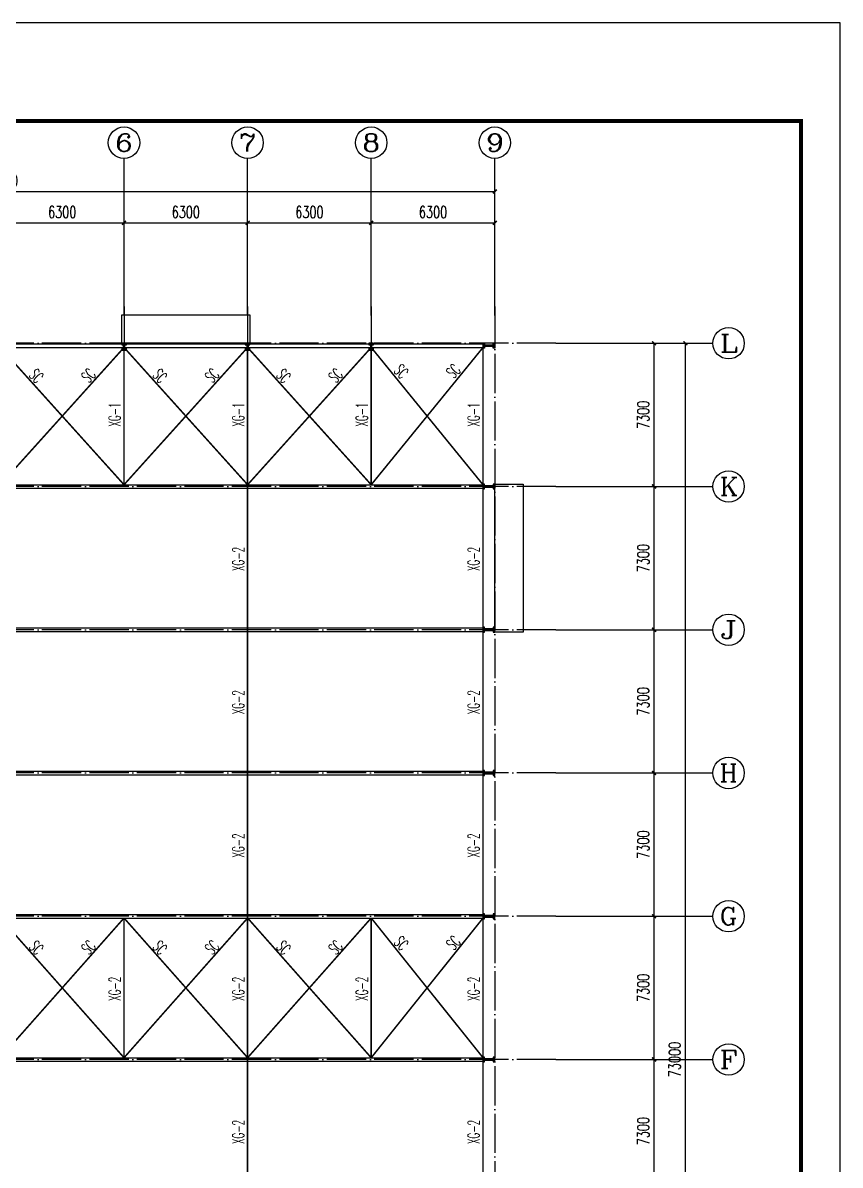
# Model space of a CAD drawing. Extents: x 37237700 to 37865026, y 138877 to 347670.
# Drawn here: x 37639052 to 37680713, y 289459 to 347670 of the extents above; entities that cross this region are included whole.
import ezdxf
from ezdxf.enums import TextEntityAlignment as Align

# ---------------------------------------------------------------- set-up
doc = ezdxf.new("R2010")
doc.units = 0
doc.header["$LTSCALE"] = 1000
doc.header["$MEASUREMENT"] = 0
doc.linetypes.add('ACAD_ISO04W100', pattern=[30.5, 24, -3, 0.5, -3])
doc.linetypes.add('DOTE', pattern=[2.42, 2, -0.2, 0.02, -0.2])
doc.layers.get('0').update_dxf_attribs({"linetype": 'CONTINUOUS'})
doc.layers.get('DEFPOINTS').update_dxf_attribs({"linetype": 'CONTINUOUS'})
for name, color, linetype in [('AXIS', 3, 'CONTINUOUS'), ('AXIS_TEXT', 7, 'CONTINUOUS'), ('DOTE', 1, 'ACAD_ISO04W100'), ('PUB_TEXT', 7, 'CONTINUOUS'), ('PUB_TITLE', 4, 'CONTINUOUS'), ('钢梁', 2, 'CONTINUOUS')]:
    doc.layers.add(name, color=color, linetype=linetype)
doc.styles.add('_SIMPLEX', font='SIMPLEX', dxfattribs={"width": 0.8})
doc.styles.add('_TCH_AXIS', font='COMPLEX', dxfattribs={"bigfont": 'GBCBIG'})
doc.styles.add('_TCH_DIM_T3', font='SIMPLEX', dxfattribs={"width": 0.705882, "bigfont": 'GBCBIG'})
doc.styles.add('COMPLEX', font='COMPLEX')
doc.dimstyles.new('_TCH_ARCH&&200', dxfattribs={"dimtxt": 595, "dimasz": 200, "dimexe": 500, "dimexo": 600, "dimgap": 252.5, "dimtad": 1, "dimdec": 0, "dimzin": 0, "dimdsep": 46, "dimtxsty": '_TCH_DIM_T3', "dimblk": 'ARCHTICK', "dimcen": 0.09, "dimclrt": 7, "dimazin": 2, "dimtfac": 1, "dimtdec": 0, "dimtix": 1, "dimtmove": 2, "dimatfit": 3, "dimfxl": 1, "dimtolj": 1, "dimtzin": 0, "dimarcsym": 0})

# ---------------------------------------------------------------- blocks, each defined once
blk = doc.blocks.new('_ArchTick')
at = {"color": 0, "linetype": 'ByBlock', "const_width": 0.4}
blk.add_lwpolyline([(-0.5, -0.5), (0.5, 0.5)], dxfattribs=at)
blk = doc.blocks.new('*D2042')
at = {"layer": 'AXIS', "color": 0, "lineweight": -2}
for p, q in [((37666827, 294843), (37671727, 294843)), ((37671227, 287543), (37671227, 294843)), ((37666827, 287543), (37671727, 287543))]:
    blk.add_line(p, q, dxfattribs=at)
at = {"layer": 'DEFPOINTS', "color": 0}
for p in [(37666227, 294843), (37671227, 294843), (37666227, 287543)]:
    blk.add_point(p, dxfattribs=at)
at = {"layer": 'AXIS', "color": 0, "lineweight": -2, "xscale": 200, "yscale": 200, "zscale": 200}
for p, rotation in [((37671227, 294843), 90), ((37671227, 287543), 270)]:
    blk.add_blockref('_ArchTick', p, dxfattribs=dict(at, rotation=rotation))
at = {"layer": 'AXIS', "color": 7, "insert": (37670677, 291193), "char_height": 595, "attachment_point": 5, "rotation": 90, "style": '_TCH_DIM_T3'}
blk.add_mtext('\\A1;7300', dxfattribs=at)
blk = doc.blocks.new('*D2043')
at = {"layer": 'AXIS', "color": 0, "lineweight": -2}
for p, q in [((37666827, 302143), (37671727, 302143)), ((37671227, 294843), (37671227, 302143)), ((37666827, 294843), (37671727, 294843))]:
    blk.add_line(p, q, dxfattribs=at)
at = {"layer": 'DEFPOINTS', "color": 0}
for p in [(37666227, 302143), (37671227, 302143), (37666227, 294843)]:
    blk.add_point(p, dxfattribs=at)
at = {"layer": 'AXIS', "color": 0, "lineweight": -2, "xscale": 200, "yscale": 200, "zscale": 200}
for p, rotation in [((37671227, 302143), 90), ((37671227, 294843), 270)]:
    blk.add_blockref('_ArchTick', p, dxfattribs=dict(at, rotation=rotation))
at = {"layer": 'AXIS', "color": 7, "insert": (37670677, 298493), "char_height": 595, "attachment_point": 5, "rotation": 90, "style": '_TCH_DIM_T3'}
blk.add_mtext('\\A1;7300', dxfattribs=at)
blk = doc.blocks.new('*D2044')
at = {"layer": 'AXIS', "color": 0, "lineweight": -2}
for p, q in [((37666827, 309443), (37671727, 309443)), ((37671227, 302143), (37671227, 309443)), ((37666827, 302143), (37671727, 302143))]:
    blk.add_line(p, q, dxfattribs=at)
at = {"layer": 'DEFPOINTS', "color": 0}
for p in [(37666227, 309443), (37671227, 309443), (37666227, 302143)]:
    blk.add_point(p, dxfattribs=at)
at = {"layer": 'AXIS', "color": 0, "lineweight": -2, "xscale": 200, "yscale": 200, "zscale": 200}
for p, rotation in [((37671227, 309443), 90), ((37671227, 302143), 270)]:
    blk.add_blockref('_ArchTick', p, dxfattribs=dict(at, rotation=rotation))
at = {"layer": 'AXIS', "color": 7, "insert": (37670677, 305793), "char_height": 595, "attachment_point": 5, "rotation": 90, "style": '_TCH_DIM_T3'}
blk.add_mtext('\\A1;7300', dxfattribs=at)
blk = doc.blocks.new('*D2045')
at = {"layer": 'AXIS', "color": 0, "lineweight": -2}
for p, q in [((37666827, 316743), (37671727, 316743)), ((37671227, 309443), (37671227, 316743)), ((37666827, 309443), (37671727, 309443))]:
    blk.add_line(p, q, dxfattribs=at)
at = {"layer": 'DEFPOINTS', "color": 0}
for p in [(37666227, 316743), (37671227, 316743), (37666227, 309443)]:
    blk.add_point(p, dxfattribs=at)
at = {"layer": 'AXIS', "color": 0, "lineweight": -2, "xscale": 200, "yscale": 200, "zscale": 200}
for p, rotation in [((37671227, 316743), 90), ((37671227, 309443), 270)]:
    blk.add_blockref('_ArchTick', p, dxfattribs=dict(at, rotation=rotation))
at = {"layer": 'AXIS', "color": 7, "insert": (37670677, 313093), "char_height": 595, "attachment_point": 5, "rotation": 90, "style": '_TCH_DIM_T3'}
blk.add_mtext('\\A1;7300', dxfattribs=at)
blk = doc.blocks.new('*D2046')
at = {"layer": 'AXIS', "color": 0, "lineweight": -2}
for p, q in [((37666827, 324043), (37671727, 324043)), ((37671227, 316743), (37671227, 324043)), ((37666827, 316743), (37671727, 316743))]:
    blk.add_line(p, q, dxfattribs=at)
at = {"layer": 'DEFPOINTS', "color": 0}
for p in [(37666227, 324043), (37671227, 324043), (37666227, 316743)]:
    blk.add_point(p, dxfattribs=at)
at = {"layer": 'AXIS', "color": 0, "lineweight": -2, "xscale": 200, "yscale": 200, "zscale": 200}
for p, rotation in [((37671227, 324043), 90), ((37671227, 316743), 270)]:
    blk.add_blockref('_ArchTick', p, dxfattribs=dict(at, rotation=rotation))
at = {"layer": 'AXIS', "color": 7, "insert": (37670677, 320393), "char_height": 595, "attachment_point": 5, "rotation": 90, "style": '_TCH_DIM_T3'}
blk.add_mtext('\\A1;7300', dxfattribs=at)
blk = doc.blocks.new('*D2047')
at = {"layer": 'AXIS', "color": 0, "lineweight": -2}
for p, q in [((37666827, 331343), (37671727, 331343)), ((37671227, 324043), (37671227, 331343)), ((37666827, 324043), (37671727, 324043))]:
    blk.add_line(p, q, dxfattribs=at)
at = {"layer": 'DEFPOINTS', "color": 0}
for p in [(37666227, 331343), (37671227, 331343), (37666227, 324043)]:
    blk.add_point(p, dxfattribs=at)
at = {"layer": 'AXIS', "color": 0, "lineweight": -2, "xscale": 200, "yscale": 200, "zscale": 200}
for p, rotation in [((37671227, 331343), 90), ((37671227, 324043), 270)]:
    blk.add_blockref('_ArchTick', p, dxfattribs=dict(at, rotation=rotation))
at = {"layer": 'AXIS', "color": 7, "insert": (37670677, 327693), "char_height": 595, "attachment_point": 5, "rotation": 90, "style": '_TCH_DIM_T3'}
blk.add_mtext('\\A1;7300', dxfattribs=at)
blk = doc.blocks.new('*D2048')
at = {"layer": 'AXIS', "color": 0, "lineweight": -2}
for p, q in [((37666827, 331343), (37673327, 331343)), ((37672827, 258343), (37672827, 331343)), ((37666827, 258343), (37673327, 258343))]:
    blk.add_line(p, q, dxfattribs=at)
at = {"layer": 'DEFPOINTS', "color": 0}
for p in [(37666227, 331343), (37672827, 331343), (37666227, 258343)]:
    blk.add_point(p, dxfattribs=at)
at = {"layer": 'AXIS', "color": 0, "lineweight": -2, "xscale": 200, "yscale": 200, "zscale": 200}
for p, rotation in [((37672827, 331343), 90), ((37672827, 258343), 270)]:
    blk.add_blockref('_ArchTick', p, dxfattribs=dict(at, rotation=rotation))
at = {"layer": 'AXIS', "color": 7, "insert": (37672277, 294843), "char_height": 595, "attachment_point": 5, "rotation": 90, "style": '_TCH_DIM_T3'}
blk.add_mtext('\\A1;73000', dxfattribs=at)
blk = doc.blocks.new('*D2062')
at = {"layer": 'AXIS', "color": 0, "lineweight": -2}
for p, q in [((37637910, 333078), (37637910, 337978)), ((37644210, 333078), (37644210, 337978)), ((37637910, 337478), (37644210, 337478))]:
    blk.add_line(p, q, dxfattribs=at)
at = {"layer": 'DEFPOINTS', "color": 0}
for p in [(37644210, 337478), (37637910, 332478), (37644210, 332478)]:
    blk.add_point(p, dxfattribs=at)
at = {"layer": 'AXIS', "color": 0, "lineweight": -2, "xscale": 200, "yscale": 200, "zscale": 200, "rotation": 180}
blk.add_blockref('_ArchTick', (37637910, 337478), dxfattribs=at)
at = {"layer": 'AXIS', "color": 0, "lineweight": -2, "xscale": 200, "yscale": 200, "zscale": 200}
blk.add_blockref('_ArchTick', (37644210, 337478), dxfattribs=at)
at = {"layer": 'AXIS', "color": 7, "insert": (37641060, 338028), "char_height": 595, "attachment_point": 5, "style": '_TCH_DIM_T3'}
blk.add_mtext('\\A1;6300', dxfattribs=at)
blk = doc.blocks.new('*D2063')
at = {"layer": 'AXIS', "color": 0, "lineweight": -2}
for p, q in [((37644210, 333078), (37644210, 337978)), ((37650510, 333078), (37650510, 337978)), ((37644210, 337478), (37650510, 337478))]:
    blk.add_line(p, q, dxfattribs=at)
at = {"layer": 'DEFPOINTS', "color": 0}
for p in [(37650510, 337478), (37644210, 332478), (37650510, 332478)]:
    blk.add_point(p, dxfattribs=at)
at = {"layer": 'AXIS', "color": 0, "lineweight": -2, "xscale": 200, "yscale": 200, "zscale": 200, "rotation": 180}
blk.add_blockref('_ArchTick', (37644210, 337478), dxfattribs=at)
at = {"layer": 'AXIS', "color": 0, "lineweight": -2, "xscale": 200, "yscale": 200, "zscale": 200}
blk.add_blockref('_ArchTick', (37650510, 337478), dxfattribs=at)
at = {"layer": 'AXIS', "color": 7, "insert": (37647360, 338028), "char_height": 595, "attachment_point": 5, "style": '_TCH_DIM_T3'}
blk.add_mtext('\\A1;6300', dxfattribs=at)
blk = doc.blocks.new('*D2064')
at = {"layer": 'AXIS', "color": 0, "lineweight": -2}
for p, q in [((37650510, 333078), (37650510, 337978)), ((37656810, 333078), (37656810, 337978)), ((37650510, 337478), (37656810, 337478))]:
    blk.add_line(p, q, dxfattribs=at)
at = {"layer": 'DEFPOINTS', "color": 0}
for p in [(37656810, 337478), (37650510, 332478), (37656810, 332478)]:
    blk.add_point(p, dxfattribs=at)
at = {"layer": 'AXIS', "color": 0, "lineweight": -2, "xscale": 200, "yscale": 200, "zscale": 200, "rotation": 180}
blk.add_blockref('_ArchTick', (37650510, 337478), dxfattribs=at)
at = {"layer": 'AXIS', "color": 0, "lineweight": -2, "xscale": 200, "yscale": 200, "zscale": 200}
blk.add_blockref('_ArchTick', (37656810, 337478), dxfattribs=at)
at = {"layer": 'AXIS', "color": 7, "insert": (37653660, 338028), "char_height": 595, "attachment_point": 5, "style": '_TCH_DIM_T3'}
blk.add_mtext('\\A1;6300', dxfattribs=at)
blk = doc.blocks.new('*D2065')
at = {"layer": 'AXIS', "color": 0, "lineweight": -2}
for p, q in [((37656810, 333078), (37656810, 337978)), ((37663110, 333078), (37663110, 337978)), ((37656810, 337478), (37663110, 337478))]:
    blk.add_line(p, q, dxfattribs=at)
at = {"layer": 'DEFPOINTS', "color": 0}
for p in [(37663110, 337478), (37656810, 332478), (37663110, 332478)]:
    blk.add_point(p, dxfattribs=at)
at = {"layer": 'AXIS', "color": 0, "lineweight": -2, "xscale": 200, "yscale": 200, "zscale": 200, "rotation": 180}
blk.add_blockref('_ArchTick', (37656810, 337478), dxfattribs=at)
at = {"layer": 'AXIS', "color": 0, "lineweight": -2, "xscale": 200, "yscale": 200, "zscale": 200}
blk.add_blockref('_ArchTick', (37663110, 337478), dxfattribs=at)
at = {"layer": 'AXIS', "color": 7, "insert": (37659960, 338028), "char_height": 595, "attachment_point": 5, "style": '_TCH_DIM_T3'}
blk.add_mtext('\\A1;6300', dxfattribs=at)
blk = doc.blocks.new('*D2066')
at = {"layer": 'AXIS', "color": 0, "lineweight": -2}
for p, q in [((37612710, 333078), (37612710, 339578)), ((37663110, 333078), (37663110, 339578)), ((37612710, 339078), (37663110, 339078))]:
    blk.add_line(p, q, dxfattribs=at)
at = {"layer": 'DEFPOINTS', "color": 0}
for p in [(37663110, 339078), (37612710, 332478), (37663110, 332478)]:
    blk.add_point(p, dxfattribs=at)
at = {"layer": 'AXIS', "color": 0, "lineweight": -2, "xscale": 200, "yscale": 200, "zscale": 200, "rotation": 180}
blk.add_blockref('_ArchTick', (37612710, 339078), dxfattribs=at)
at = {"layer": 'AXIS', "color": 0, "lineweight": -2, "xscale": 200, "yscale": 200, "zscale": 200}
blk.add_blockref('_ArchTick', (37663110, 339078), dxfattribs=at)
at = {"layer": 'AXIS', "color": 7, "insert": (37637910, 339628), "char_height": 595, "attachment_point": 5, "style": '_TCH_DIM_T3'}
blk.add_mtext('\\A1;50400', dxfattribs=at)
blk = doc.blocks.new('_AXISO')
blk.add_circle((0, 0), 0.5)
at = {"layer": 'AXIS_TEXT', "style": 'COMPLEX', "width": 1.041667}
blk.add_attdef('A', text='', height=0.56, dxfattribs=at).set_placement((-0.25, -0.28), (0.25, -0.28), align=Align.FIT)

msp = doc.modelspace()

# ---------------------------------------------------------------- hatches: boundary and pattern name
for points in [[(37644089.5, 331072.8), (37644089.5, 330992.8), (37644329.5, 330992.8), (37644329.5, 331072.8), (37644249.5, 331072.8), (37644249.5, 331262.8), (37644329.5, 331262.8), (37644329.5, 331342.8), (37644089.5, 331342.8), (37644089.5, 331262.8), (37644169.5, 331262.8), (37644169.5, 331072.8)], [(37650389.5, 331072.8), (37650389.5, 330992.8), (37650629.5, 330992.8), (37650629.5, 331072.8), (37650549.5, 331072.8), (37650549.5, 331262.8), (37650629.5, 331262.8), (37650629.5, 331342.8), (37650389.5, 331342.8), (37650389.5, 331262.8), (37650469.5, 331262.8), (37650469.5, 331072.8)], [(37656689.5, 331072.8), (37656689.5, 330992.8), (37656929.5, 330992.8), (37656929.5, 331072.8), (37656849.5, 331072.8), (37656849.5, 331262.8), (37656929.5, 331262.8), (37656929.5, 331342.8), (37656689.5, 331342.8), (37656689.5, 331262.8), (37656769.5, 331262.8), (37656769.5, 331072.8)], [(37662589.5, 331092.8), (37662509.5, 331092.8), (37662509.5, 331342.8), (37662589.5, 331342.8), (37662589.5, 331257.8), (37663029.5, 331257.8), (37663029.5, 331342.8), (37663109.5, 331342.8), (37663109.5, 331092.8), (37663029.5, 331092.8), (37663029.5, 331177.8), (37662589.5, 331177.8)], [(37662589.5, 324167.8), (37662509.5, 324167.8), (37662509.5, 323917.8), (37662589.5, 323917.8), (37662589.5, 324002.8), (37663029.5, 324002.8), (37663029.5, 323917.8), (37663109.5, 323917.8), (37663109.5, 324167.8), (37663029.5, 324167.8), (37663029.5, 324082.8), (37662589.5, 324082.8)], [(37662589.5, 316867.8), (37662509.5, 316867.8), (37662509.5, 316617.8), (37662589.5, 316617.8), (37662589.5, 316702.8), (37663029.5, 316702.8), (37663029.5, 316617.8), (37663109.5, 316617.8), (37663109.5, 316867.8), (37663029.5, 316867.8), (37663029.5, 316782.8), (37662589.5, 316782.8)], [(37662589.5, 309567.8), (37662509.5, 309567.8), (37662509.5, 309317.8), (37662589.5, 309317.8), (37662589.5, 309402.8), (37663029.5, 309402.8), (37663029.5, 309317.8), (37663109.5, 309317.8), (37663109.5, 309567.8), (37663029.5, 309567.8), (37663029.5, 309482.8), (37662589.5, 309482.8)], [(37662589.5, 302267.8), (37662509.5, 302267.8), (37662509.5, 302017.8), (37662589.5, 302017.8), (37662589.5, 302102.8), (37663029.5, 302102.8), (37663029.5, 302017.8), (37663109.5, 302017.8), (37663109.5, 302267.8), (37663029.5, 302267.8), (37663029.5, 302182.8), (37662589.5, 302182.8)], [(37662589.5, 294967.8), (37662509.5, 294967.8), (37662509.5, 294717.8), (37662589.5, 294717.8), (37662589.5, 294802.8), (37663029.5, 294802.8), (37663029.5, 294717.8), (37663109.5, 294717.8), (37663109.5, 294967.8), (37663029.5, 294967.8), (37663029.5, 294882.8), (37662589.5, 294882.8)]]:
    msp.add_hatch(color=256).paths.add_polyline_path(points)

# ---------------------------------------------------------------- linework, layer by layer
for points in [[(37650629.5, 331342.8), (37644089.5, 331342.8), (37644089.5, 332782.8), (37650629.5, 332782.8)], [(37663109.5, 316617.8), (37663109.5, 324167.8), (37664549.5, 324167.8), (37664549.5, 316617.8)]]:
    msp.add_lwpolyline(points, close=True)
for points in [[(37644089.5, 331072.8), (37644089.5, 330992.8), (37644329.5, 330992.8), (37644329.5, 331072.8), (37644249.5, 331072.8), (37644249.5, 331262.8), (37644329.5, 331262.8), (37644329.5, 331342.8), (37644089.5, 331342.8), (37644089.5, 331262.8), (37644169.5, 331262.8), (37644169.5, 331072.8), (37644089.5, 331072.8)], [(37650389.5, 331072.8), (37650389.5, 330992.8), (37650629.5, 330992.8), (37650629.5, 331072.8), (37650549.5, 331072.8), (37650549.5, 331262.8), (37650629.5, 331262.8), (37650629.5, 331342.8), (37650389.5, 331342.8), (37650389.5, 331262.8), (37650469.5, 331262.8), (37650469.5, 331072.8), (37650389.5, 331072.8)], [(37656689.5, 331072.8), (37656689.5, 330992.8), (37656929.5, 330992.8), (37656929.5, 331072.8), (37656849.5, 331072.8), (37656849.5, 331262.8), (37656929.5, 331262.8), (37656929.5, 331342.8), (37656689.5, 331342.8), (37656689.5, 331262.8), (37656769.5, 331262.8), (37656769.5, 331072.8), (37656689.5, 331072.8)], [(37662589.5, 331092.8), (37662509.5, 331092.8), (37662509.5, 331342.8), (37662589.5, 331342.8), (37662589.5, 331257.8), (37663029.5, 331257.8), (37663029.5, 331342.8), (37663109.5, 331342.8), (37663109.5, 331092.8), (37663029.5, 331092.8), (37663029.5, 331177.8), (37662589.5, 331177.8), (37662589.5, 331092.8)], [(37662589.5, 324167.8), (37662509.5, 324167.8), (37662509.5, 323917.8), (37662589.5, 323917.8), (37662589.5, 324002.8), (37663029.5, 324002.8), (37663029.5, 323917.8), (37663109.5, 323917.8), (37663109.5, 324167.8), (37663029.5, 324167.8), (37663029.5, 324082.8), (37662589.5, 324082.8), (37662589.5, 324167.8)], [(37662589.5, 316867.8), (37662509.5, 316867.8), (37662509.5, 316617.8), (37662589.5, 316617.8), (37662589.5, 316702.8), (37663029.5, 316702.8), (37663029.5, 316617.8), (37663109.5, 316617.8), (37663109.5, 316867.8), (37663029.5, 316867.8), (37663029.5, 316782.8), (37662589.5, 316782.8), (37662589.5, 316867.8)], [(37662589.5, 309567.8), (37662509.5, 309567.8), (37662509.5, 309317.8), (37662589.5, 309317.8), (37662589.5, 309402.8), (37663029.5, 309402.8), (37663029.5, 309317.8), (37663109.5, 309317.8), (37663109.5, 309567.8), (37663029.5, 309567.8), (37663029.5, 309482.8), (37662589.5, 309482.8), (37662589.5, 309567.8)], [(37662589.5, 302267.8), (37662509.5, 302267.8), (37662509.5, 302017.8), (37662589.5, 302017.8), (37662589.5, 302102.8), (37663029.5, 302102.8), (37663029.5, 302017.8), (37663109.5, 302017.8), (37663109.5, 302267.8), (37663029.5, 302267.8), (37663029.5, 302182.8), (37662589.5, 302182.8), (37662589.5, 302267.8)], [(37662589.5, 294967.8), (37662509.5, 294967.8), (37662509.5, 294717.8), (37662589.5, 294717.8), (37662589.5, 294802.8), (37663029.5, 294802.8), (37663029.5, 294717.8), (37663109.5, 294717.8), (37663109.5, 294967.8), (37663029.5, 294967.8), (37663029.5, 294882.8), (37662589.5, 294882.8), (37662589.5, 294967.8)]]:
    msp.add_lwpolyline(points)
at = {"const_width": 80}
for points in [[(37644209.5, 331127.8), (37637909.5, 324132.8)], [(37644209.5, 324132.8), (37637909.5, 331127.8)], [(37650509.5, 324132.8), (37644209.5, 331127.8)], [(37650509.5, 331127.8), (37644209.5, 324132.8)], [(37644209.5, 324132.8), (37644209.5, 331127.8)], [(37650509.5, 258557.8), (37650509.5, 331127.8)], [(37656809.5, 331127.8), (37650509.5, 324132.8)], [(37656809.5, 324132.8), (37650509.5, 331127.8)], [(37662509.5, 324132.8), (37656809.5, 331127.8)], [(37662509.5, 331127.8), (37656809.5, 324132.8)], [(37656809.5, 324132.8), (37656809.5, 331127.8)], [(37662509.5, 258557.8), (37662509.5, 331127.8)], [(37644209.5, 294932.8), (37637909.5, 302052.8)], [(37644209.5, 302052.8), (37637909.5, 294932.8)], [(37650509.5, 302052.8), (37644209.5, 294932.8)], [(37650509.5, 294932.8), (37644209.5, 302052.8)], [(37644209.5, 294932.8), (37644209.5, 302052.8)], [(37656809.5, 294932.8), (37650509.5, 302052.8)], [(37656809.5, 302052.8), (37650509.5, 294932.8)], [(37662509.5, 302052.8), (37656809.5, 294932.8)], [(37662509.5, 294932.8), (37656809.5, 302052.8)], [(37656809.5, 294932.8), (37656809.5, 302052.8)]]:
    msp.add_lwpolyline(points, dxfattribs=at)
at = {"layer": 'AXIS'}
for p, q in [((37644209.5, 332762.4), (37644209.5, 340762.4)), ((37650509.5, 332762.4), (37650509.5, 340762.4)), ((37656809.5, 332762.4), (37656809.5, 340762.4)), ((37663109.5, 332762.4), (37663109.5, 340762.4)), ((37666226.7, 331342.8), (37674226.7, 331342.8)), ((37666226.7, 324042.8), (37674226.7, 324042.8)), ((37666226.7, 316742.8), (37674226.7, 316742.8)), ((37666226.7, 309442.8), (37674226.7, 309442.8)), ((37666226.7, 302142.8), (37674226.7, 302142.8)), ((37666226.7, 294842.8), (37674226.7, 294842.8))]:
    msp.add_line(p, q, dxfattribs=at)
at = {"layer": 'DOTE', "linetype": 'DOTE'}
for p, q in [((37644209.5, 333220.2), (37644209.5, 331342.8)), ((37650509.5, 333220.2), (37650509.5, 331342.8)), ((37656809.5, 333220.2), (37656809.5, 331342.8)), ((37663109.5, 333220.2), (37663109.5, 256309.1)), ((37666226.7, 331342.8), (37609875.5, 331342.8)), ((37666226.7, 324042.8), (37609875.5, 324042.8)), ((37666226.7, 316742.8), (37609875.5, 316742.8)), ((37666226.7, 309442.8), (37609875.5, 309442.8)), ((37666226.7, 302142.8), (37609875.5, 302142.8)), ((37666226.7, 294842.8), (37609875.5, 294842.8))]:
    msp.add_line(p, q, dxfattribs=at)
at = {"layer": 'PUB_TITLE'}
msp.add_lwpolyline([(37596713.2, 228870), (37680713.2, 228870), (37680713.2, 347670), (37596713.2, 347670)], close=True, dxfattribs=at)
at = {"layer": 'PUB_TITLE', "const_width": 200}
msp.add_lwpolyline([(37598713.2, 230870), (37678713.2, 230870), (37678713.2, 342670), (37598713.2, 342670)], close=True, dxfattribs=at)
at = {"layer": '钢梁'}
for p, q in [((37613309.5, 331307.8), (37662509.5, 331307.8)), ((37613309.5, 331127.8), (37662509.5, 331127.8)), ((37613309.5, 324132.8), (37662509.5, 324132.8)), ((37613309.5, 323952.8), (37662509.5, 323952.8)), ((37613309.5, 316832.8), (37662509.5, 316832.8)), ((37613309.5, 316652.8), (37662509.5, 316652.8)), ((37613309.5, 309532.8), (37662509.5, 309532.8)), ((37613309.5, 309352.8), (37662509.5, 309352.8)), ((37613309.5, 302232.8), (37662509.5, 302232.8)), ((37613309.5, 302052.8), (37662509.5, 302052.8)), ((37613309.5, 294932.8), (37662509.5, 294932.8)), ((37613309.5, 294752.8), (37662509.5, 294752.8))]:
    msp.add_line(p, q, dxfattribs=at)

# ---------------------------------------------------------------- block references
at = {"layer": 'AXIS'}
ref = msp.add_blockref('_AXISO', (37644209.5, 341562.4), dxfattribs=dict(at, xscale=1600, yscale=1600, zscale=1600))
ref.add_attrib('A', '6', dxfattribs={"layer": 'AXIS_TEXT', "height": 905.1, "style": '_TCH_AXIS', "width": 1.5}).set_placement((37643757, 341109.8), (37644662.1, 341109.8), align=Align.FIT)
ref = msp.add_blockref('_AXISO', (37650509.5, 341562.4), dxfattribs=dict(at, xscale=1600, yscale=1600, zscale=1600))
ref.add_attrib('A', '7', dxfattribs={"layer": 'AXIS_TEXT', "height": 905.1, "style": '_TCH_AXIS', "width": 1.5}).set_placement((37650057, 341109.8), (37650962.1, 341109.8), align=Align.FIT)
ref = msp.add_blockref('_AXISO', (37656809.5, 341562.4), dxfattribs=dict(at, xscale=1600, yscale=1600, zscale=1600))
ref.add_attrib('A', '8', dxfattribs={"layer": 'AXIS_TEXT', "height": 905.1, "style": '_TCH_AXIS', "width": 1.5}).set_placement((37656357, 341109.8), (37657262.1, 341109.8), align=Align.FIT)
ref = msp.add_blockref('_AXISO', (37663109.5, 341562.4), dxfattribs=dict(at, xscale=1600, yscale=1600, zscale=1600))
ref.add_attrib('A', '9', dxfattribs={"layer": 'AXIS_TEXT', "height": 905.1, "style": '_TCH_AXIS', "width": 1.5}).set_placement((37662657, 341109.8), (37663562.1, 341109.8), align=Align.FIT)
ref = msp.add_blockref('_AXISO', (37675026.7, 331342.8), dxfattribs=dict(at, xscale=1600, yscale=1600, zscale=1600))
ref.add_attrib('A', 'L', dxfattribs={"layer": 'AXIS_TEXT', "height": 905.1, "style": '_TCH_AXIS', "width": 1.4}).set_placement((37674574.1, 330890.3), (37675479.2, 330890.3), align=Align.FIT)
ref = msp.add_blockref('_AXISO', (37675026.7, 324042.8), dxfattribs=dict(at, xscale=1600, yscale=1600, zscale=1600))
ref.add_attrib('A', 'K', dxfattribs={"layer": 'AXIS_TEXT', "height": 905.1, "style": '_TCH_AXIS', "width": 1.105263}).set_placement((37674574.1, 323590.3), (37675479.2, 323590.3), align=Align.FIT)
ref = msp.add_blockref('_AXISO', (37675026.7, 316742.8), dxfattribs=dict(at, xscale=1600, yscale=1600, zscale=1600))
ref.add_attrib('A', 'J', dxfattribs={"layer": 'AXIS_TEXT', "height": 905.1, "style": '_TCH_AXIS', "width": 1.909091}).set_placement((37674574.1, 316290.3), (37675479.2, 316290.3), align=Align.FIT)
ref = msp.add_blockref('_AXISO', (37675026.7, 309442.8), dxfattribs=dict(at, xscale=1600, yscale=1600, zscale=1600))
ref.add_attrib('A', 'H', dxfattribs={"layer": 'AXIS_TEXT', "height": 905.1, "style": '_TCH_AXIS', "width": 1.05}).set_placement((37674574.1, 308990.3), (37675479.2, 308990.3), align=Align.FIT)
ref = msp.add_blockref('_AXISO', (37675026.7, 302142.8), dxfattribs=dict(at, xscale=1600, yscale=1600, zscale=1600))
ref.add_attrib('A', 'G', dxfattribs={"layer": 'AXIS_TEXT', "height": 905.1, "style": '_TCH_AXIS', "width": 1.166667}).set_placement((37674574.1, 301690.3), (37675479.2, 301690.3), align=Align.FIT)
ref = msp.add_blockref('_AXISO', (37675026.7, 294842.8), dxfattribs=dict(at, xscale=1600, yscale=1600, zscale=1600))
ref.add_attrib('A', 'F', dxfattribs={"layer": 'AXIS_TEXT', "height": 905.1, "style": '_TCH_AXIS', "width": 1.3125}).set_placement((37674574.1, 294390.3), (37675479.2, 294390.3), align=Align.FIT)

# ---------------------------------------------------------------- texts
at = {"layer": 'PUB_TEXT', "style": '_SIMPLEX', "width": 0.55}
for s, rotation, p in [('SC', 314.178234, (37657924.6, 329906.1)), ('SC', 45.821766, (37661011.2, 329511.7)), ('SC', 314.178234, (37639324.6, 329677.5)), ('SC', 45.821766, (37642411.2, 329283)), ('SC', 314.178234, (37645624.6, 329677.5)), ('SC', 45.821766, (37648711.2, 329283)), ('SC', 314.178234, (37651924.6, 329677.5)), ('SC', 45.821766, (37655011.2, 329283)), ('XG-1', 90, (37644031, 327090.8)), ('XG-1', 90, (37650331, 327090.8)), ('XG-1', 90, (37656631, 327090.8)), ('XG-1', 90, (37662331, 327090.8)), ('XG-2', 90, (37650331, 319732.1)), ('XG-2', 90, (37662331, 319732.1)), ('XG-2', 90, (37650331, 312432.1)), ('XG-2', 90, (37662331, 312432.1)), ('XG-2', 90, (37650331, 305132.1)), ('XG-2', 90, (37662331, 305132.1)), ('SC', 314.178234, (37657924.6, 300768.6)), ('SC', 45.821766, (37661011.2, 300374.2)), ('SC', 314.178234, (37639324.6, 300540)), ('SC', 45.821766, (37642411.2, 300145.5)), ('SC', 314.178234, (37645624.6, 300540)), ('SC', 45.821766, (37648711.2, 300145.5)), ('SC', 314.178234, (37651924.6, 300540)), ('SC', 45.821766, (37655011.2, 300145.5)), ('XG-2', 90, (37644031, 297832.1)), ('XG-2', 90, (37650331, 297832.1)), ('XG-2', 90, (37656631, 297832.1)), ('XG-2', 90, (37662331, 297832.1)), ('XG-2', 90, (37650331, 290532.1)), ('XG-2', 90, (37662331, 290532.1))]:
    msp.add_text(s, height=600, rotation=rotation, dxfattribs=at).set_placement(p)

# ---------------------------------------------------------------- dimensions: what is measured, and where the dimension line sits
at = {"layer": 'AXIS'}
for p1, p2, distance, picture, middle in [((37612709.5, 332477.6), (37663109.5, 332477.6), 6600, '*D2066', (37637909.5, 339627.6)), ((37637909.5, 332477.6), (37644209.5, 332477.6), 5000, '*D2062', (37641059.5, 338027.6)), ((37644209.5, 332477.6), (37650509.5, 332477.6), 5000, '*D2063', (37647359.5, 338027.6)), ((37650509.5, 332477.6), (37656809.5, 332477.6), 5000, '*D2064', (37653659.5, 338027.6)), ((37656809.5, 332477.6), (37663109.5, 332477.6), 5000, '*D2065', (37659959.5, 338027.6)), ((37666226.7, 324042.8), (37666226.7, 331342.8), -5000, '*D2047', (37670676.7, 327692.8)), ((37666226.7, 258342.8), (37666226.7, 331342.8), -6600, '*D2048', (37672276.7, 294842.8)), ((37666226.7, 316742.8), (37666226.7, 324042.8), -5000, '*D2046', (37670676.7, 320392.8)), ((37666226.7, 309442.8), (37666226.7, 316742.8), -5000, '*D2045', (37670676.7, 313092.8)), ((37666226.7, 302142.8), (37666226.7, 309442.8), -5000, '*D2044', (37670676.7, 305792.8)), ((37666226.7, 294842.8), (37666226.7, 302142.8), -5000, '*D2043', (37670676.7, 298492.8)), ((37666226.7, 287542.8), (37666226.7, 294842.8), -5000, '*D2042', (37670676.7, 291192.8))]:
    dim = msp.add_aligned_dim(p1=p1, p2=p2, distance=distance, dimstyle='_TCH_ARCH&&200', dxfattribs=at)
    dim.commit()
    dim.dimension.update_dxf_attribs({"geometry": picture, "text_midpoint": middle})

doc.saveas('drawing.dxf')
